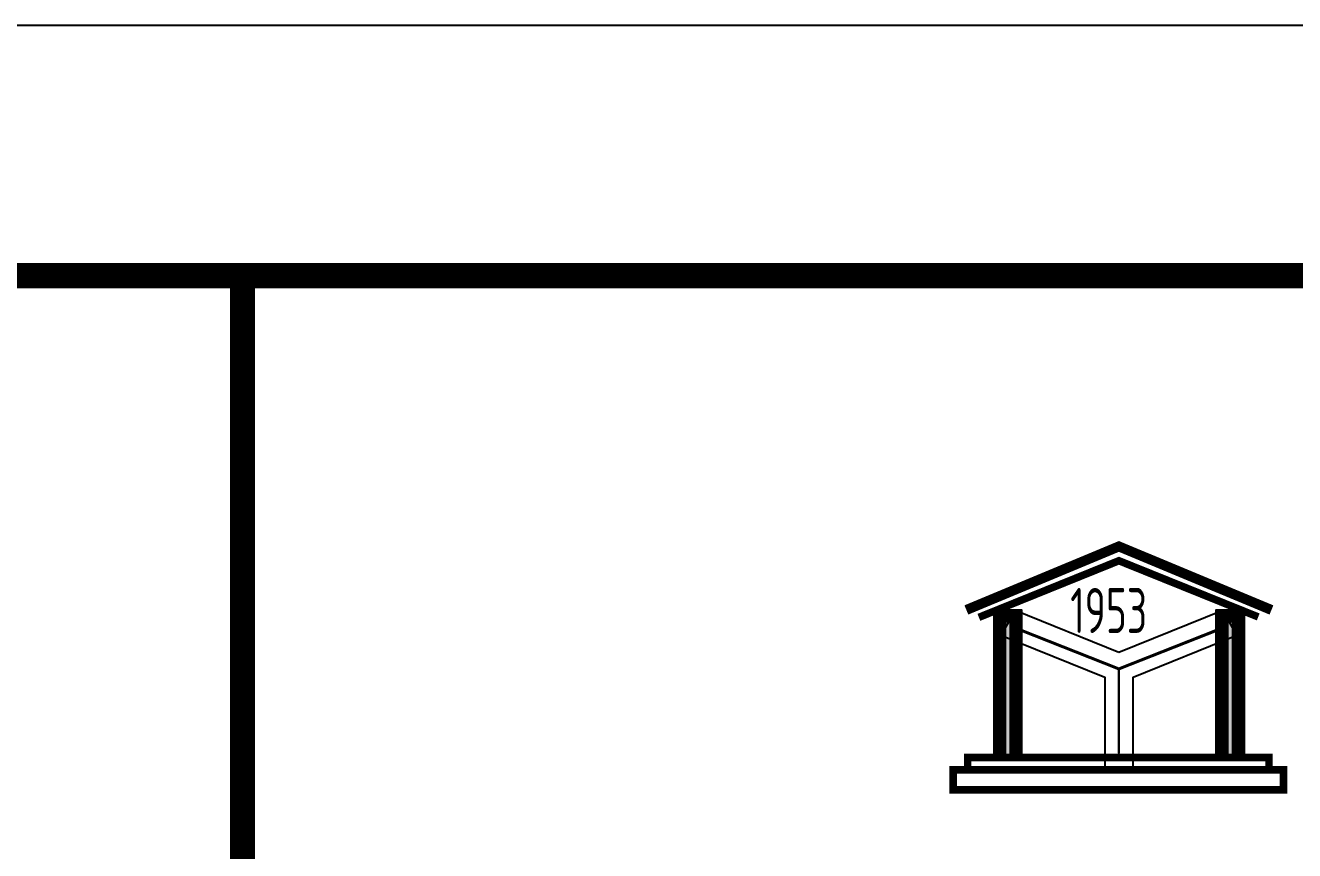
# Model space of a CAD drawing. Extents: x 1417642 to 3570900, y 124798 to 1191112.
# Drawn here: x 1605041 to 1612649, y 628952 to 633898 of the extents above; entities that cross this region are included whole.
import ezdxf

# ---------------------------------------------------------------- set-up
doc = ezdxf.new("R2010")
doc.units = 0
doc.header["$LTSCALE"] = 1000
doc.header["$MEASUREMENT"] = 0
doc.layers.add('PUB_TITLE', color=4, linetype='CONTINUOUS')
doc.layers.add('图戳', color=211, linetype='CONTINUOUS')
doc.styles.get("Standard").update_dxf_attribs({"font": 'GBENOR', "bigfont": 'GBCBIG'})

msp = doc.modelspace()

# ---------------------------------------------------------------- hatches: boundary and pattern name
at = {"layer": '图戳'}
h = msp.add_hatch(color=256, dxfattribs=at)
h.paths.add_polyline_path([(1610976.4, 630208.9), (1610888.9, 630244.3), (1610931.3, 630317.7), (1610953.1, 630355.5), (1610883.4, 630355.5), (1610883.4, 629510.5), (1610976.4, 629510.5)])
h.paths.add_polyline_path([(1610888.9, 630244.3), (1610976.4, 630208.9), (1610976.4, 630355.5), (1610953.1, 630355.5), (1610931.3, 630317.7)], flags=17)
h = msp.add_hatch(color=256, dxfattribs=at)
h.paths.add_polyline_path([(1612215.4, 629510.5), (1612308.4, 629510.5), (1612308.4, 630355.5), (1612238.7, 630355.5), (1612260.5, 630317.7), (1612302.9, 630244.3), (1612215.4, 630208.9)])
h.paths.add_polyline_path([(1612260.5, 630317.7), (1612238.7, 630355.5), (1612215.4, 630355.5), (1612215.4, 630208.9), (1612302.9, 630244.3)], flags=17)

# ---------------------------------------------------------------- linework, layer by layer
at = {"layer": 'PUB_TITLE'}
msp.add_lwpolyline([(1417642.3, 507748.4), (1618342.3, 507748.4), (1618342.3, 633898.4), (1417642.3, 633898.4)], close=True, dxfattribs=at)
at = {"layer": 'PUB_TITLE', "const_width": 150}
msp.add_lwpolyline([(1421392.3, 509248.4), (1616842.3, 509248.4), (1616842.3, 632398.4), (1421392.3, 632398.4)], close=True, dxfattribs=at)
at = {"layer": '图戳'}
msp.add_line((1606342.3, 632398.4), (1616842.3, 632398.4), dxfattribs=at)
for points, const_width in [([(1606342.3, 632398.4), (1606342.3, 509248.4)], 150), ([(1612510.3, 630394.8), (1611595.9, 630775.6), (1610681.5, 630394.8)], 60), ([(1612430.9, 630353), (1611595.9, 630689.9), (1610756.4, 630350.5)], 45), ([(1610883.4, 630393), (1610883.4, 629510.5)], 75), ([(1612308.4, 630393), (1612308.4, 629510.5)], 75), ([(1610976.4, 629510.5), (1610976.4, 630355.5), (1610845.9, 630355.5)], 75), ([(1612345.9, 630355.5), (1612215.4, 630355.5), (1612215.4, 629510.5)], 75), ([(1612495.5, 629436.6), (1612495.5, 629510.5), (1610689.2, 629510.5), (1610689.2, 629436.6)], 45), ([(1610689.2, 629436.6), (1610602.3, 629436.6), (1610602.3, 629316.6), (1612582.3, 629316.6), (1612582.3, 629436.6), (1612495.5, 629436.6)], 45), ([(1610689.2, 629436.6), (1612495.5, 629436.6)], 45)]:
    msp.add_lwpolyline(points, dxfattribs=dict(at, const_width=const_width))
for points in [[(1611013.9, 629510.5), (1611013.9, 630393), (1610845.9, 630393)], [(1610845.9, 630393), (1610845.9, 629510.5)], [(1611595.9, 630139.6), (1610973.7, 630391.1), (1610931.3, 630317.7), (1610888.9, 630244.3), (1611511.1, 629992.7), (1611511.1, 629455.2), (1611595.9, 629455.2), (1611680.7, 629455.2), (1611680.7, 629992.7), (1612302.9, 630244.3), (1612260.5, 630317.7), (1612218.1, 630391.1), (1611595.9, 630139.6)], [(1612345.9, 630393), (1612177.9, 630393), (1612177.9, 629510.5)], [(1612345.9, 630393), (1612345.9, 629510.5)]]:
    msp.add_lwpolyline(points, dxfattribs=at)
msp.add_lwpolyline([(1611595.9, 630044.3), (1611003.9, 630278.4), (1611002.8, 630276.5), (1611001.6, 630274.5), (1611593.6, 630040.4), (1611593.6, 629537.7), (1611595.9, 629537.7), (1611598.2, 629537.7), (1611598.2, 630040.4), (1612190.2, 630274.5), (1612189.1, 630276.5), (1612187.9, 630278.4)], close=True, dxfattribs=at)

# ---------------------------------------------------------------- texts
at = {"layer": '图戳', "width": 0.75}
msp.add_text('1953', height=270, dxfattribs=at).set_placement((1611304.5, 630256.5))

doc.saveas('drawing.dxf')
